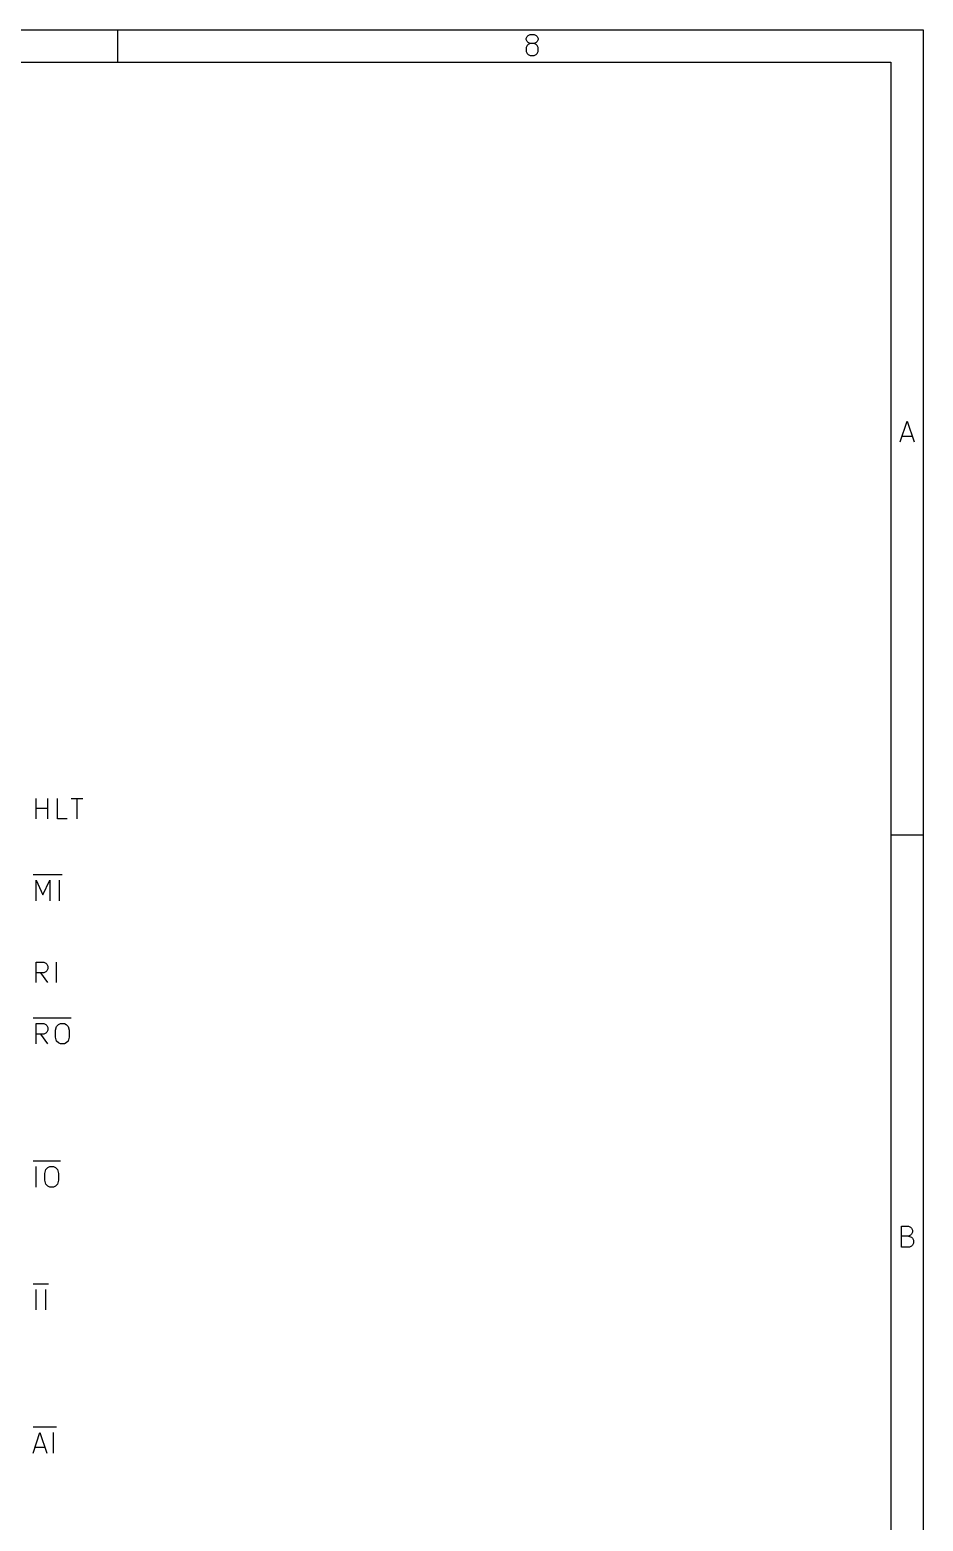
# Model space of a CAD drawing. Extents: x 0.4 to 16.1, y -11.3 to -0.4.
# Drawn here: x 13.958 to 16.141, y -4.039 to -0.394 of the extents above; entities that cross this region are included whole.
import ezdxf

# ---------------------------------------------------------------- set-up
doc = ezdxf.new("R2010")
doc.units = 0
doc.header["$MEASUREMENT"] = 0
doc.layers.add('BROWN2', color=54, linetype='CONTINUOUS')
doc.layers.add('RED2', color=1, linetype='CONTINUOUS')

msp = doc.modelspace()

# ---------------------------------------------------------------- linework, layer by layer
at = {"layer": 'BROWN2', "linetype": 'CONTINUOUS'}
for p, q in [((13.9735, -2.3228), (13.9735, -2.2728)), ((13.9735, -2.2966), (14.0021, -2.2966)), ((14.0021, -2.3228), (14.0021, -2.2728)), ((14.0259, -2.3228), (14.0259, -2.2728)), ((14.0592, -2.2728), (14.0878, -2.2728)), ((14.0735, -2.3228), (14.0735, -2.2728)), ((14.0497, -2.3228), (14.0259, -2.3228)), ((13.9666, -2.4589), (14.0376, -2.4589)), ((13.9735, -2.5228), (13.9735, -2.4728)), ((13.9735, -2.4728), (13.9902, -2.5085)), ((13.9902, -2.5085), (14.0068, -2.4728)), ((14.0068, -2.4728), (14.0068, -2.5228)), ((14.0307, -2.5228), (14.0307, -2.4728)), ((13.9735, -2.7228), (13.9735, -2.6728)), ((13.9735, -2.6728), (13.9926, -2.6728)), ((13.9926, -2.6728), (13.9973, -2.6752)), ((13.9973, -2.6966), (13.9926, -2.699)), ((13.9973, -2.6752), (13.9997, -2.6776)), ((13.9997, -2.6942), (13.9973, -2.6966)), ((13.9997, -2.6776), (14.0021, -2.6823)), ((14.0021, -2.6895), (13.9997, -2.6942)), ((14.0021, -2.6823), (14.0021, -2.6895)), ((14.0235, -2.7228), (14.0235, -2.6728)), ((13.9926, -2.699), (13.9735, -2.699)), ((14.0021, -2.7228), (13.9854, -2.699)), ((13.9666, -2.8089), (14.059, -2.8089)), ((13.9735, -2.8728), (13.9735, -2.8228)), ((13.9735, -2.8228), (13.9926, -2.8228)), ((13.9926, -2.8228), (13.9973, -2.8252)), ((13.9973, -2.8252), (13.9997, -2.8276)), ((13.9997, -2.8276), (14.0021, -2.8323)), ((14.0021, -2.8395), (13.9997, -2.8442)), ((14.0021, -2.8323), (14.0021, -2.8395)), ((14.0211, -2.8395), (14.0235, -2.8299)), ((14.0211, -2.8561), (14.0211, -2.8395)), ((14.0235, -2.8299), (14.0283, -2.8252)), ((14.0283, -2.8252), (14.033, -2.8228)), ((14.033, -2.8228), (14.0426, -2.8228)), ((14.0426, -2.8228), (14.0473, -2.8252)), ((14.0473, -2.8252), (14.0521, -2.8299)), ((14.0521, -2.8299), (14.0545, -2.8395)), ((14.0545, -2.8395), (14.0545, -2.8561)), ((13.9926, -2.849), (13.9735, -2.849)), ((14.0021, -2.8728), (13.9854, -2.849)), ((13.9973, -2.8466), (13.9926, -2.849)), ((13.9997, -2.8442), (13.9973, -2.8466)), ((14.0235, -2.8657), (14.0211, -2.8561)), ((14.0283, -2.8704), (14.0235, -2.8657)), ((14.033, -2.8728), (14.0283, -2.8704)), ((14.0426, -2.8728), (14.033, -2.8728)), ((14.0473, -2.8704), (14.0426, -2.8728)), ((14.0521, -2.8657), (14.0473, -2.8704)), ((14.0545, -2.8561), (14.0521, -2.8657)), ((13.9666, -3.1589), (14.0328, -3.1589)), ((13.9735, -3.2228), (13.9735, -3.1728)), ((13.9949, -3.1895), (13.9973, -3.1799)), ((13.9949, -3.2061), (13.9949, -3.1895)), ((13.9973, -3.2157), (13.9949, -3.2061)), ((13.9973, -3.1799), (14.0021, -3.1752)), ((14.0021, -3.1752), (14.0068, -3.1728)), ((14.0068, -3.1728), (14.0164, -3.1728)), ((14.0164, -3.1728), (14.0211, -3.1752)), ((14.0211, -3.1752), (14.0259, -3.1799)), ((14.0259, -3.1799), (14.0283, -3.1895)), ((14.0283, -3.2061), (14.0259, -3.2157)), ((14.0283, -3.1895), (14.0283, -3.2061)), ((14.0021, -3.2204), (13.9973, -3.2157)), ((14.0068, -3.2228), (14.0021, -3.2204)), ((14.0164, -3.2228), (14.0068, -3.2228)), ((14.0211, -3.2204), (14.0164, -3.2228)), ((14.0259, -3.2157), (14.0211, -3.2204)), ((13.9666, -3.4589), (14.0042, -3.4589)), ((13.9735, -3.5228), (13.9735, -3.4728)), ((13.9973, -3.5228), (13.9973, -3.4728)), ((13.9664, -3.8728), (13.983, -3.8228)), ((13.9666, -3.8089), (14.0233, -3.8089)), ((13.983, -3.8228), (13.9997, -3.8728)), ((14.0164, -3.8728), (14.0164, -3.8228)), ((13.9711, -3.8585), (13.9949, -3.8585))]:
    msp.add_line(p, q, dxfattribs=at)
at = {"layer": 'RED2', "linetype": 'CONTINUOUS'}
for p, q in [((0.3937, -0.3937), (16.1413, -0.3937)), ((14.1732, -0.4724), (14.1732, -0.3937)), ((16.1413, -0.3937), (16.1413, -11.2993)), ((15.1711, -0.415), (15.1735, -0.4101)), ((15.1711, -0.4174), (15.1711, -0.415)), ((15.1735, -0.4223), (15.1711, -0.4174)), ((15.1735, -0.4321), (15.1711, -0.4369)), ((15.1711, -0.4369), (15.1711, -0.4467)), ((15.1735, -0.4101), (15.176, -0.4077)), ((15.176, -0.4248), (15.1735, -0.4223)), ((15.176, -0.4296), (15.1735, -0.4321)), ((15.176, -0.4077), (15.1809, -0.4053)), ((15.1809, -0.4272), (15.176, -0.4248)), ((15.1809, -0.4272), (15.176, -0.4296)), ((15.1809, -0.4053), (15.1906, -0.4053)), ((15.1906, -0.4272), (15.1809, -0.4272)), ((15.1906, -0.4053), (15.1955, -0.4077)), ((15.1955, -0.4248), (15.1906, -0.4272)), ((15.1955, -0.4296), (15.1906, -0.4272)), ((15.1955, -0.4077), (15.1979, -0.4101)), ((15.1979, -0.4223), (15.1955, -0.4248)), ((15.1979, -0.4321), (15.1955, -0.4296)), ((15.1979, -0.4101), (15.2004, -0.415)), ((15.2004, -0.4174), (15.1979, -0.4223)), ((15.2004, -0.4369), (15.1979, -0.4321)), ((15.2004, -0.415), (15.2004, -0.4174)), ((15.2004, -0.4467), (15.2004, -0.4369)), ((0.4724, -0.4724), (16.0626, -0.4724)), ((15.1711, -0.4467), (15.1735, -0.4516)), ((15.1735, -0.4516), (15.176, -0.454)), ((15.176, -0.454), (15.1809, -0.4564)), ((15.1809, -0.4564), (15.1906, -0.4564)), ((15.1906, -0.4564), (15.1955, -0.454)), ((15.1955, -0.454), (15.1979, -0.4516)), ((15.1979, -0.4516), (15.2004, -0.4467)), ((16.0626, -0.4724), (16.0626, -11.2206)), ((16.0849, -1.4013), (16.1019, -1.3501)), ((16.1019, -1.3501), (16.119, -1.4013)), ((16.0897, -1.3867), (16.1141, -1.3867)), ((16.1413, -2.3622), (16.0626, -2.3622)), ((16.0885, -3.3698), (16.0885, -3.3186)), ((16.0885, -3.3186), (16.1056, -3.3186)), ((16.1056, -3.343), (16.0885, -3.343)), ((16.1056, -3.3186), (16.1105, -3.3211)), ((16.1105, -3.3406), (16.1056, -3.343)), ((16.1056, -3.343), (16.1129, -3.3455)), ((16.1105, -3.3211), (16.1129, -3.3235)), ((16.1129, -3.3381), (16.1105, -3.3406)), ((16.1129, -3.3235), (16.1153, -3.3284)), ((16.1153, -3.3333), (16.1129, -3.3381)), ((16.1129, -3.3455), (16.1153, -3.3479)), ((16.1153, -3.3284), (16.1153, -3.3333)), ((16.1153, -3.3479), (16.1178, -3.3528)), ((16.1178, -3.3528), (16.1178, -3.3601)), ((16.108, -3.3698), (16.0885, -3.3698)), ((16.1129, -3.3674), (16.108, -3.3698)), ((16.1153, -3.365), (16.1129, -3.3674)), ((16.1178, -3.3601), (16.1153, -3.365))]:
    msp.add_line(p, q, dxfattribs=at)

doc.saveas('drawing.dxf')
